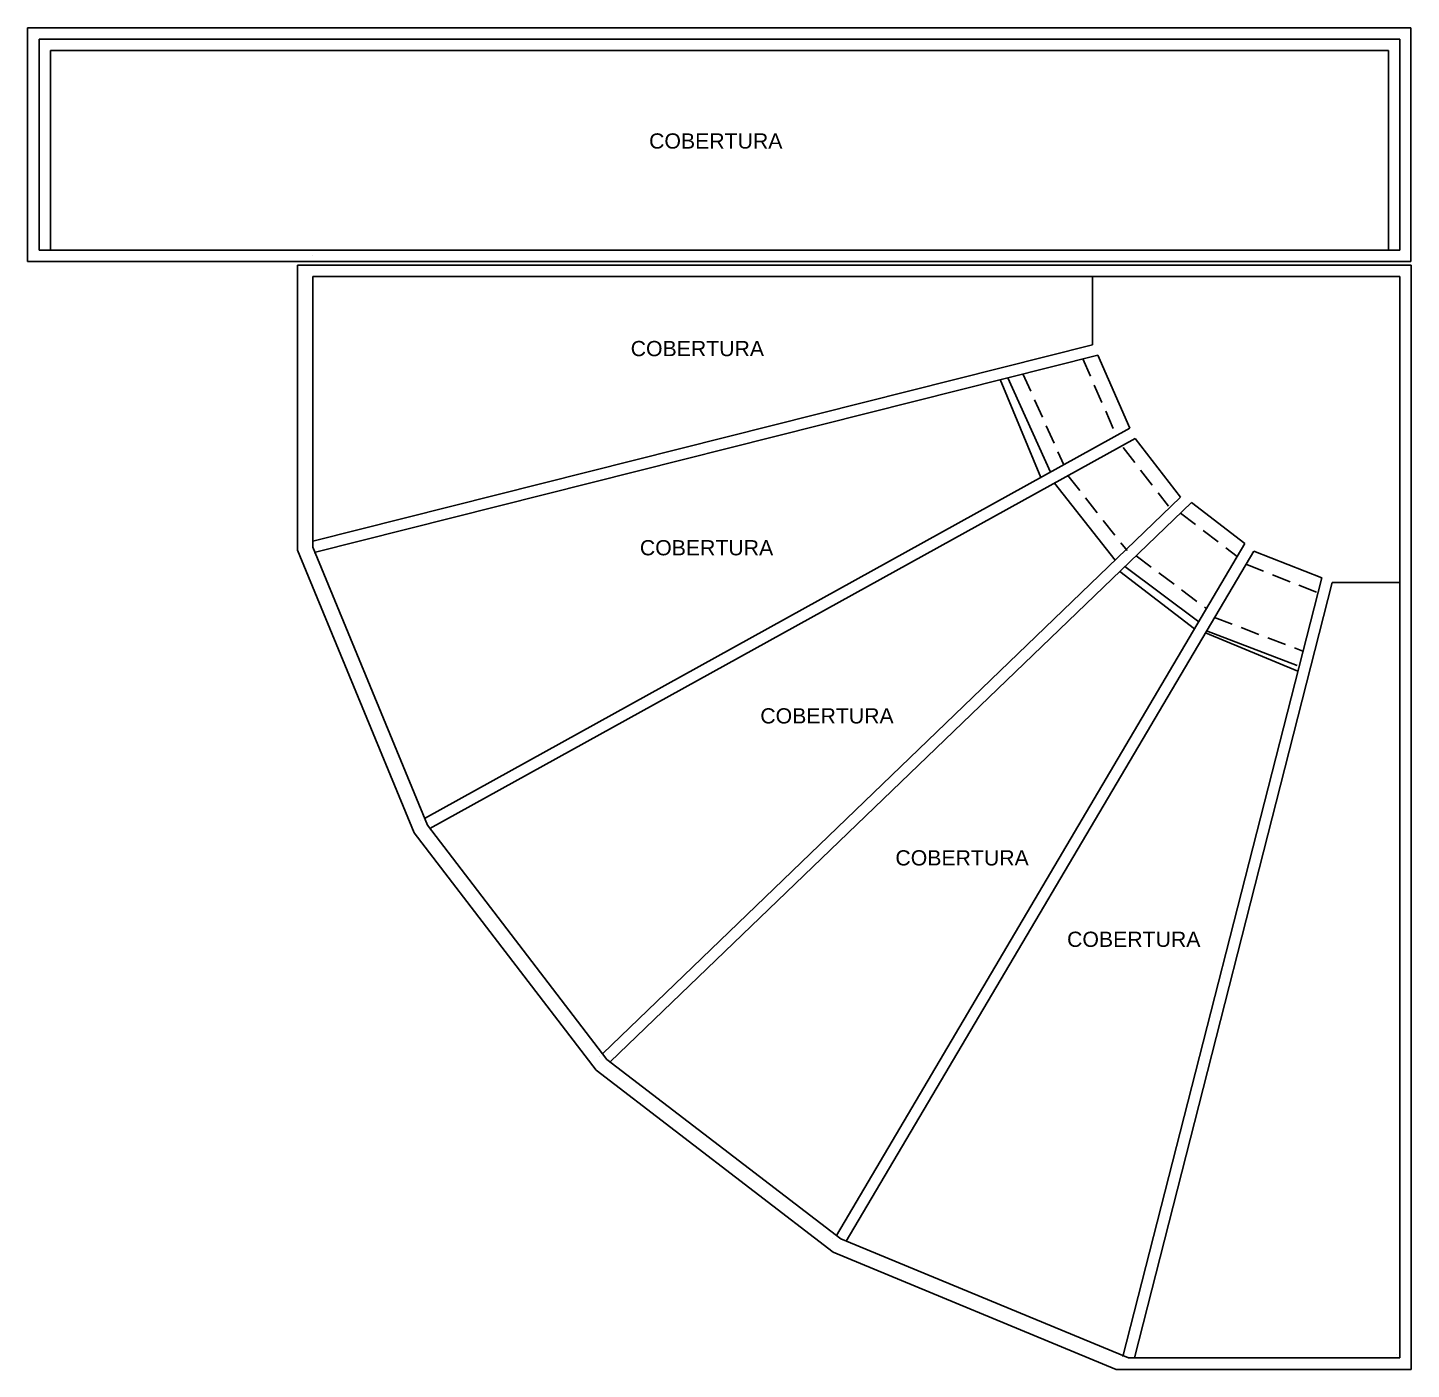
# Model space of a CAD drawing. Header units: millimetres. Extents: x 2280 to 2568, y 1267 to 1403.
# Drawn here: x 2324.25 to 2342.45, y 1273.63 to 1291.28 of the extents above; entities that cross this region are included whole.
import ezdxf

# ---------------------------------------------------------------- set-up
doc = ezdxf.new("R2010")
doc.units = ezdxf.units.MM
doc.linetypes.add('HIDDEN', pattern=[0.375, 0.25, -0.125])
doc.layers.add('ALV', color=2, linetype='Continuous')
doc.layers.add('PROJ', color=1, linetype='HIDDEN')
doc.styles.get("Standard").update_dxf_attribs({"font": 'arial.ttf'})

msp = doc.modelspace()

# ---------------------------------------------------------------- linework, layer by layer
at = {"layer": 'ALV'}
for p, q in [((2324.252, 1291.278), (2342.447, 1291.278)), ((2324.252, 1288.203), (2324.252, 1291.278)), ((2324.402, 1291.128), (2342.302, 1291.128)), ((2324.402, 1288.353), (2324.402, 1291.128)), ((2342.302, 1291.128), (2342.302, 1288.353)), ((2342.447, 1291.278), (2342.447, 1288.203)), ((2324.552, 1290.978), (2342.152, 1290.978)), ((2324.552, 1288.353), (2324.552, 1290.978)), ((2342.152, 1290.978), (2342.152, 1288.353)), ((2342.447, 1288.203), (2324.252, 1288.203)), ((2342.302, 1288.353), (2324.402, 1288.353)), ((2328.002, 1288.278), (2328.002, 1288.278)), ((2327.802, 1288.153), (2327.802, 1284.406)), ((2342.452, 1288.153), (2327.802, 1288.153)), ((2342.452, 1288.153), (2342.452, 1273.628)), ((2328.002, 1288.003), (2328.002, 1284.445)), ((2342.302, 1288.003), (2328.002, 1288.003)), ((2338.259, 1287.108), (2338.259, 1288.003)), ((2342.302, 1288.003), (2342.302, 1273.778)), ((2328.002, 1284.523), (2338.259, 1287.108)), ((2328.021, 1284.373), (2338.328, 1286.971)), ((2338.328, 1286.971), (2338.749, 1286.008)), ((2337.046, 1286.648), (2337.577, 1285.359)), ((2337.147, 1286.673), (2337.704, 1285.43)), ((2329.474, 1280.875), (2338.749, 1286.008)), ((2329.544, 1280.742), (2338.82, 1285.876)), ((2338.82, 1285.876), (2339.418, 1285.104)), ((2337.757, 1285.288), (2338.556, 1284.275)), ((2331.812, 1277.781), (2339.418, 1285.104)), ((2331.915, 1277.672), (2339.56, 1285.033)), ((2339.56, 1285.033), (2340.264, 1284.494)), ((2327.802, 1284.406), (2329.336, 1280.685)), ((2328.002, 1284.445), (2329.511, 1280.786)), ((2334.89, 1275.389), (2340.264, 1284.494)), ((2335.02, 1275.314), (2340.379, 1284.393)), ((2340.379, 1284.393), (2341.274, 1284.04)), ((2338.617, 1284.125), (2339.601, 1283.37)), ((2338.659, 1273.797), (2341.274, 1284.04)), ((2338.685, 1284.191), (2339.656, 1283.463)), ((2338.809, 1273.778), (2341.413, 1283.979)), ((2341.413, 1283.979), (2342.302, 1283.979)), ((2339.743, 1283.316), (2340.961, 1282.812)), ((2339.76, 1283.345), (2340.952, 1282.889)), ((2329.422, 1280.846), (2329.422, 1280.846)), ((2329.511, 1280.786), (2331.871, 1277.705)), ((2329.336, 1280.685), (2331.728, 1277.562)), ((2331.769, 1277.74), (2331.769, 1277.74)), ((2331.871, 1277.705), (2334.95, 1275.343)), ((2331.728, 1277.562), (2334.849, 1275.168)), ((2334.843, 1275.35), (2334.843, 1275.35)), ((2334.95, 1275.343), (2338.732, 1273.778)), ((2334.849, 1275.168), (2338.571, 1273.628)), ((2338.447, 1273.896), (2338.447, 1273.896)), ((2342.252, 1273.828), (2342.252, 1273.828)), ((2342.302, 1273.778), (2338.732, 1273.778)), ((2342.452, 1273.628), (2338.571, 1273.628))]:
    msp.add_line(p, q, dxfattribs=at)
at = {"layer": 'PROJ'}
for p, q in [((2338.132, 1286.921), (2338.573, 1285.911)), ((2337.344, 1286.723), (2337.88, 1285.527)), ((2338.662, 1285.754), (2339.259, 1284.982)), ((2337.935, 1285.386), (2338.713, 1284.399)), ((2339.415, 1284.893), (2340.162, 1284.321)), ((2338.831, 1284.331), (2339.758, 1283.636)), ((2340.276, 1284.219), (2341.224, 1283.845)), ((2339.863, 1283.519), (2341.024, 1283.076))]:
    msp.add_line(p, q, dxfattribs=at)

# ---------------------------------------------------------------- texts
at = {"layer": 'ALV'}
for p in [(2332.426, 1289.688), (2332.184, 1286.957), (2332.305, 1284.337), (2333.889, 1282.125), (2335.666, 1280.257), (2337.924, 1279.186)]:
    msp.add_text('COBERTURA', height=0.2, dxfattribs=at).set_placement(p)

doc.saveas('drawing.dxf')
